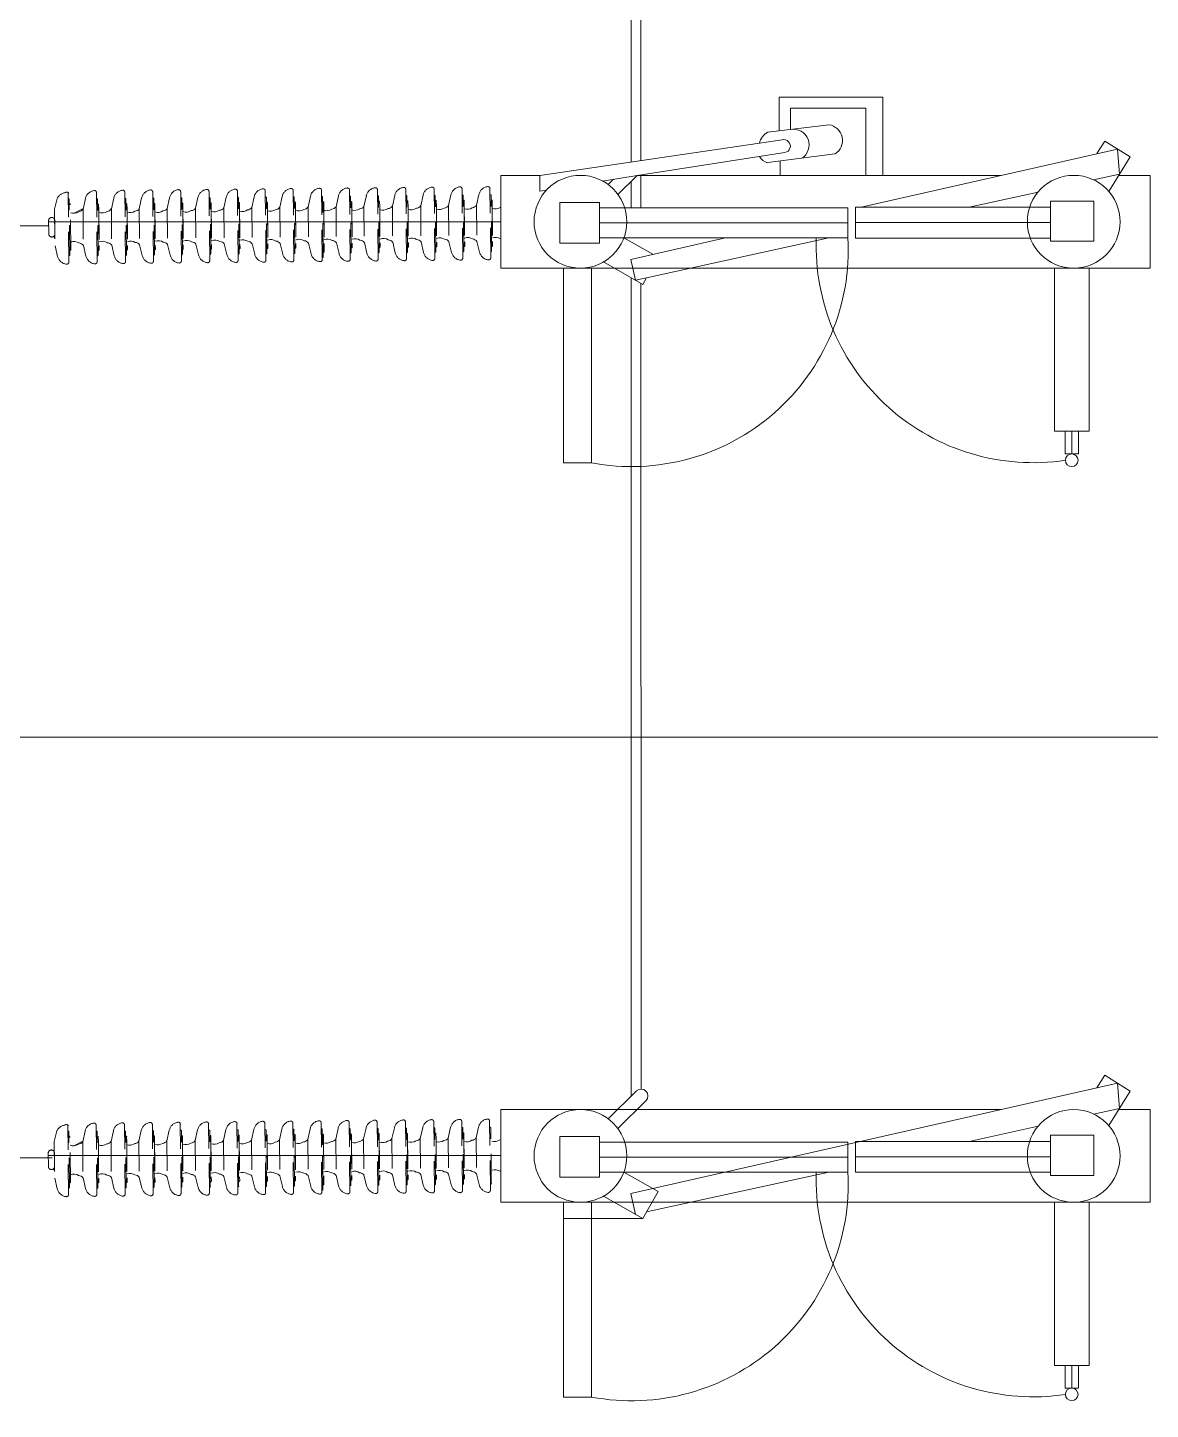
# Model space of a CAD drawing. Header units: inches. Extents: x 3989 to 4711, y 2881 to 3348.
# Drawn here: x 4517.46 to 4536.28, y 3026.79 to 3049.94 of the extents above; entities that cross this region are included whole.
import ezdxf

# ---------------------------------------------------------------- set-up
doc = ezdxf.new("R2010")
doc.units = ezdxf.units.IN
doc.header["$MEASUREMENT"] = 0
doc.linetypes.add('DASHED', pattern=[0.75, 0.5, -0.25])
doc.layers.add('COTAS', color=4, linetype='Continuous')
doc.layers.add('medidas', color=3, linetype='Continuous')

# ---------------------------------------------------------------- blocks, each defined once
blk = doc.blocks.new('*U13')
at = {"color": 0, "linetype": 'DASHED', "lineweight": 0}
for p, q in [((-191.637, -106.921), (-191.628, -105.984)), ((-191.621, -107.032), (-191.609, -105.872)), ((-191.619, -105.975), (-191.61, -105.975)), ((-191.423, -105.972), (-191.383, -106.152)), ((-191.169, -106.925), (-191.159, -105.988)), ((-191.153, -107.037), (-191.141, -105.877)), ((-191.151, -105.98), (-191.142, -105.98)), ((-190.955, -105.977), (-190.915, -106.157)), ((-190.701, -106.93), (-190.691, -105.993)), ((-190.684, -107.042), (-190.673, -105.882)), ((-190.682, -105.985), (-190.674, -105.985)), ((-190.487, -105.982), (-190.447, -106.162)), ((-190.225, -106.935), (-190.216, -105.998)), ((-190.209, -107.046), (-190.198, -105.887)), ((-190.207, -105.989), (-190.199, -105.989)), ((-190.012, -105.987), (-189.972, -106.166)), ((-189.75, -106.94), (-189.741, -106.003)), ((-189.734, -107.051), (-189.722, -105.891)), ((-189.732, -105.994), (-189.723, -105.994)), ((-189.537, -105.991), (-189.497, -106.171)), ((-189.282, -106.944), (-189.273, -106.007)), ((-189.266, -107.056), (-189.254, -105.896)), ((-189.264, -105.999), (-189.255, -105.999)), ((-189.068, -105.996), (-189.028, -106.176)), ((-188.814, -106.95), (-188.804, -106.013)), ((-188.798, -107.061), (-188.786, -105.901)), ((-188.798, -107.061), (-188.786, -105.901)), ((-188.796, -106.004), (-188.787, -106.004)), ((-188.6, -106.001), (-188.56, -106.181)), ((-188.339, -106.954), (-188.329, -106.017)), ((-188.339, -106.954), (-188.329, -106.017)), ((-188.322, -107.066), (-188.311, -105.906)), ((-188.322, -107.066), (-188.311, -105.906)), ((-188.32, -106.008), (-188.312, -106.009)), ((-188.125, -106.006), (-188.085, -106.185)), ((-187.87, -106.959), (-187.861, -106.022)), ((-187.854, -107.07), (-187.842, -105.91)), ((-187.852, -106.013), (-187.844, -106.013)), ((-187.657, -106.01), (-187.617, -106.19)), ((-187.402, -106.964), (-187.393, -106.027)), ((-187.386, -107.075), (-187.374, -105.916)), ((-187.384, -106.018), (-187.375, -106.018)), ((-187.188, -106.016), (-187.148, -106.195)), ((-186.927, -106.968), (-186.917, -106.031)), ((-186.911, -107.08), (-186.899, -105.92)), ((-186.909, -106.023), (-186.9, -106.023)), ((-186.713, -106.02), (-186.673, -106.2)), ((-186.452, -106.973), (-186.442, -106.036)), ((-186.436, -107.085), (-186.424, -105.925)), ((-186.434, -106.028), (-186.425, -106.028)), ((-186.238, -106.025), (-186.198, -106.205)), ((-185.984, -106.978), (-185.974, -106.041)), ((-185.967, -107.09), (-185.956, -105.93)), ((-185.965, -106.032), (-185.957, -106.032)), ((-185.77, -106.03), (-185.73, -106.209)), ((-185.515, -106.983), (-185.506, -106.046)), ((-185.499, -107.095), (-185.487, -105.935)), ((-185.497, -106.037), (-185.488, -106.038)), ((-185.302, -106.035), (-185.262, -106.214)), ((-185.04, -106.987), (-185.031, -106.05)), ((-185.024, -107.099), (-185.012, -105.939)), ((-185.022, -106.042), (-185.013, -106.042)), ((-184.827, -106.039), (-184.787, -106.219)), ((-184.565, -106.986), (-184.555, -106.049)), ((-184.549, -107.097), (-184.537, -105.937)), ((-184.549, -107.104), (-184.537, -105.944)), ((-184.547, -106.04), (-184.538, -106.04)), ((-184.351, -106.037), (-184.311, -106.217)), ((-191.647, -106.156), (-191.653, -106.761)), ((-191.637, -106.063), (-191.628, -106.063)), ((-191.383, -106.152), (-191.39, -106.757)), ((-191.178, -106.161), (-191.185, -106.766)), ((-191.169, -106.068), (-191.16, -106.068)), ((-190.915, -106.157), (-190.921, -106.762)), ((-190.71, -106.166), (-190.716, -106.771)), ((-190.701, -106.073), (-190.692, -106.073)), ((-190.447, -106.162), (-190.453, -106.767)), ((-190.235, -106.17), (-190.241, -106.775)), ((-190.225, -106.077), (-190.217, -106.077)), ((-189.972, -106.166), (-189.978, -106.771)), ((-189.76, -106.175), (-189.766, -106.78)), ((-189.75, -106.082), (-189.742, -106.082)), ((-189.497, -106.171), (-189.503, -106.776)), ((-189.292, -106.18), (-189.298, -106.785)), ((-189.282, -106.087), (-189.273, -106.087)), ((-189.028, -106.176), (-189.034, -106.781)), ((-188.823, -106.185), (-188.829, -106.79)), ((-188.815, -107.021), (-188.805, -106.084)), ((-188.814, -106.092), (-188.805, -106.092)), ((-188.56, -106.181), (-188.566, -106.786)), ((-188.348, -106.189), (-188.354, -106.795)), ((-188.339, -106.096), (-188.33, -106.097)), ((-188.085, -106.185), (-188.091, -106.791)), ((-187.88, -106.194), (-187.886, -106.799)), ((-187.87, -106.101), (-187.862, -106.101)), ((-187.617, -106.19), (-187.623, -106.795)), ((-187.412, -106.199), (-187.418, -106.804)), ((-187.402, -106.106), (-187.393, -106.106)), ((-187.148, -106.195), (-187.155, -106.8)), ((-186.937, -106.204), (-186.943, -106.809)), ((-186.927, -106.111), (-186.918, -106.111)), ((-186.673, -106.2), (-186.679, -106.805)), ((-186.461, -106.209), (-186.468, -106.814)), ((-186.452, -106.116), (-186.443, -106.116)), ((-186.198, -106.205), (-186.204, -106.81)), ((-185.993, -106.213), (-185.999, -106.818)), ((-185.984, -106.12), (-185.975, -106.12)), ((-185.73, -106.209), (-185.736, -106.814)), ((-185.525, -106.218), (-185.531, -106.824)), ((-185.515, -106.125), (-185.507, -106.126)), ((-185.262, -106.214), (-185.268, -106.82)), ((-185.05, -106.223), (-185.056, -106.828)), ((-185.04, -106.13), (-185.032, -106.13)), ((-184.787, -106.219), (-184.793, -106.824)), ((-184.581, -106.897), (-184.574, -106.137)), ((-184.565, -106.128), (-184.556, -106.128)), ((-184.311, -106.217), (-184.318, -106.829)), ((-191.651, -106.564), (-191.648, -106.34)), ((-191.182, -106.568), (-191.18, -106.345)), ((-190.714, -106.574), (-190.712, -106.35)), ((-190.239, -106.578), (-190.237, -106.354)), ((-189.764, -106.583), (-189.762, -106.359)), ((-189.296, -106.588), (-189.293, -106.364)), ((-188.827, -106.593), (-188.825, -106.369)), ((-188.352, -106.597), (-188.35, -106.374)), ((-187.884, -106.602), (-187.882, -106.378)), ((-187.416, -106.607), (-187.414, -106.383)), ((-186.941, -106.611), (-186.938, -106.388)), ((-186.466, -106.616), (-186.463, -106.393)), ((-185.997, -106.621), (-185.995, -106.397)), ((-185.529, -106.626), (-185.527, -106.403)), ((-185.054, -106.631), (-185.052, -106.407)), ((-184.579, -106.629), (-184.576, -106.405)), ((-184.315, -106.625), (-184.313, -106.401)), ((-184.212, -106.626), (-184.21, -106.402)), ((-191.645, -106.841), (-191.636, -106.841)), ((-191.629, -106.929), (-191.62, -106.929)), ((-191.433, -106.936), (-191.39, -106.757)), ((-191.177, -106.846), (-191.168, -106.846)), ((-191.16, -106.934), (-191.152, -106.934)), ((-190.965, -106.941), (-190.921, -106.762)), ((-190.708, -106.851), (-190.7, -106.851)), ((-190.692, -106.939), (-190.683, -106.939)), ((-190.497, -106.946), (-190.453, -106.767)), ((-190.233, -106.855), (-190.225, -106.855)), ((-190.217, -106.944), (-190.208, -106.944)), ((-190.022, -106.95), (-189.978, -106.771)), ((-189.758, -106.86), (-189.749, -106.86)), ((-189.742, -106.948), (-189.733, -106.949)), ((-189.546, -106.955), (-189.503, -106.776)), ((-189.29, -106.865), (-189.281, -106.865)), ((-189.273, -106.953), (-189.265, -106.953)), ((-189.078, -106.96), (-189.034, -106.781)), ((-188.61, -106.965), (-188.566, -106.786)), ((-188.33, -106.963), (-188.321, -106.963)), ((-188.135, -106.969), (-188.091, -106.791)), ((-187.878, -106.879), (-187.87, -106.879)), ((-187.862, -106.968), (-187.853, -106.968)), ((-187.666, -106.974), (-187.623, -106.795)), ((-187.41, -106.884), (-187.401, -106.884)), ((-187.394, -106.973), (-187.385, -106.973)), ((-187.198, -106.979), (-187.155, -106.8)), ((-186.935, -106.889), (-186.926, -106.889)), ((-186.918, -106.977), (-186.91, -106.977)), ((-186.723, -106.984), (-186.679, -106.805)), ((-186.46, -106.894), (-186.451, -106.894)), ((-186.248, -106.989), (-186.204, -106.81)), ((-185.991, -106.898), (-185.983, -106.898)), ((-185.78, -106.993), (-185.736, -106.814)), ((-185.523, -106.903), (-185.515, -106.903)), ((-185.311, -106.998), (-185.268, -106.82)), ((-185.048, -106.908), (-185.039, -106.908)), ((-184.836, -107.003), (-184.793, -106.824)), ((-184.361, -107.008), (-184.318, -106.829)), ((-188.806, -107.029), (-188.797, -107.03)), ((-186.443, -106.982), (-186.435, -106.982)), ((-185.975, -106.987), (-185.966, -106.987)), ((-185.507, -106.992), (-185.498, -106.992)), ((-185.032, -106.996), (-185.023, -106.996)), ((-191.615, -122.659), (-191.603, -121.5)), ((-191.147, -122.664), (-191.135, -121.504)), ((-190.679, -122.669), (-190.667, -121.509)), ((-190.203, -122.674), (-190.192, -121.514)), ((-189.728, -122.679), (-189.717, -121.519)), ((-189.26, -122.683), (-189.248, -121.523)), ((-188.792, -122.688), (-188.78, -121.529)), ((-188.792, -122.688), (-188.78, -121.529)), ((-188.317, -122.693), (-188.305, -121.533)), ((-188.317, -122.693), (-188.305, -121.533)), ((-187.848, -122.698), (-187.837, -121.538)), ((-187.38, -122.703), (-187.368, -121.543)), ((-186.905, -122.707), (-186.893, -121.547)), ((-186.43, -122.712), (-186.418, -121.552)), ((-185.962, -122.717), (-185.95, -121.557)), ((-185.493, -122.722), (-185.482, -121.562)), ((-185.018, -122.726), (-185.006, -121.566)), ((-184.543, -122.725), (-184.531, -121.565)), ((-191.631, -122.548), (-191.622, -121.611)), ((-191.631, -121.69), (-191.623, -121.69)), ((-191.613, -121.602), (-191.604, -121.602)), ((-191.418, -121.6), (-191.378, -121.779)), ((-191.378, -121.779), (-191.384, -122.384)), ((-191.173, -121.788), (-191.179, -122.393)), ((-191.163, -122.553), (-191.154, -121.616)), ((-191.163, -121.695), (-191.154, -121.695)), ((-191.145, -121.607), (-191.136, -121.607)), ((-190.949, -121.604), (-190.909, -121.784)), ((-190.909, -121.784), (-190.915, -122.389)), ((-190.704, -121.793), (-190.71, -122.398)), ((-190.695, -122.558), (-190.685, -121.621)), ((-190.695, -121.7), (-190.686, -121.7)), ((-190.677, -121.612), (-190.668, -121.612)), ((-190.481, -121.609), (-190.441, -121.789)), ((-190.441, -121.789), (-190.447, -122.394)), ((-190.229, -121.798), (-190.235, -122.403)), ((-190.22, -122.562), (-190.21, -121.625)), ((-190.22, -121.705), (-190.211, -121.705)), ((-190.201, -121.617), (-190.193, -121.617)), ((-190.006, -121.614), (-189.966, -121.794)), ((-189.966, -121.794), (-189.972, -122.399)), ((-189.744, -122.567), (-189.735, -121.63)), ((-189.744, -121.709), (-189.736, -121.709)), ((-189.726, -121.621), (-189.718, -121.621)), ((-189.531, -121.619), (-189.491, -121.798)), ((-189.276, -122.572), (-189.267, -121.635)), ((-189.276, -121.714), (-189.268, -121.714)), ((-189.258, -121.626), (-189.249, -121.626)), ((-189.063, -121.623), (-189.023, -121.803)), ((-188.809, -122.648), (-188.799, -121.711)), ((-188.808, -122.577), (-188.798, -121.64)), ((-188.808, -121.719), (-188.799, -121.719)), ((-188.79, -121.631), (-188.781, -121.631)), ((-188.594, -121.629), (-188.554, -121.808)), ((-188.333, -122.581), (-188.323, -121.644)), ((-188.333, -122.581), (-188.323, -121.644)), ((-188.333, -121.724), (-188.324, -121.724)), ((-188.315, -121.636), (-188.306, -121.636)), ((-188.119, -121.633), (-188.079, -121.813)), ((-187.865, -122.586), (-187.855, -121.649)), ((-187.865, -121.728), (-187.856, -121.729)), ((-187.846, -121.64), (-187.838, -121.641)), ((-187.651, -121.638), (-187.611, -121.817)), ((-187.396, -122.591), (-187.387, -121.654)), ((-187.396, -121.734), (-187.388, -121.734)), ((-187.378, -121.646), (-187.369, -121.646)), ((-187.183, -121.643), (-187.143, -121.823)), ((-186.921, -122.596), (-186.912, -121.659)), ((-186.921, -121.738), (-186.913, -121.738)), ((-186.903, -121.65), (-186.894, -121.65)), ((-186.708, -121.647), (-186.668, -121.827)), ((-186.446, -122.6), (-186.437, -121.663)), ((-186.446, -121.743), (-186.437, -121.743)), ((-186.428, -121.655), (-186.419, -121.655)), ((-186.232, -121.652), (-186.192, -121.832)), ((-185.978, -122.605), (-185.968, -121.668)), ((-185.978, -121.748), (-185.969, -121.748)), ((-185.96, -121.66), (-185.951, -121.66)), ((-185.764, -121.657), (-185.724, -121.837)), ((-185.51, -122.61), (-185.5, -121.673)), ((-185.51, -121.753), (-185.501, -121.753)), ((-185.491, -121.665), (-185.483, -121.665)), ((-185.296, -121.662), (-185.256, -121.842)), ((-185.034, -122.615), (-185.025, -121.678)), ((-185.034, -121.757), (-185.026, -121.757)), ((-185.016, -121.669), (-185.008, -121.669)), ((-184.821, -121.666), (-184.781, -121.846)), ((-184.576, -122.525), (-184.568, -121.764)), ((-184.559, -122.613), (-184.55, -121.676)), ((-184.559, -121.755), (-184.551, -121.755)), ((-184.543, -122.731), (-184.531, -121.571)), ((-184.541, -121.667), (-184.532, -121.667)), ((-184.346, -121.665), (-184.306, -121.844)), ((-191.177, -122.196), (-191.174, -121.972)), ((-190.708, -122.201), (-190.706, -121.977)), ((-190.233, -122.205), (-190.231, -121.982)), ((-189.754, -121.802), (-189.76, -122.407)), ((-189.758, -122.21), (-189.756, -121.986)), ((-189.491, -121.798), (-189.497, -122.403)), ((-189.286, -121.807), (-189.292, -122.412)), ((-189.29, -122.215), (-189.288, -121.991)), ((-189.023, -121.803), (-189.029, -122.408)), ((-188.818, -121.812), (-188.824, -122.417)), ((-188.822, -122.22), (-188.819, -121.996)), ((-188.554, -121.808), (-188.56, -122.413)), ((-188.342, -121.817), (-188.349, -122.422)), ((-188.347, -122.224), (-188.344, -122.001)), ((-188.079, -121.813), (-188.085, -122.418)), ((-187.874, -121.821), (-187.88, -122.427)), ((-187.878, -122.229), (-187.876, -122.006)), ((-187.611, -121.817), (-187.617, -122.423)), ((-187.406, -121.827), (-187.412, -122.432)), ((-187.41, -122.234), (-187.408, -122.011)), ((-187.143, -121.823), (-187.149, -122.428)), ((-186.931, -121.831), (-186.937, -122.436)), ((-186.935, -122.239), (-186.933, -122.015)), ((-186.668, -121.827), (-186.674, -122.432)), ((-186.456, -121.836), (-186.462, -122.441)), ((-186.46, -122.244), (-186.457, -122.02)), ((-186.192, -121.832), (-186.199, -122.437)), ((-185.987, -121.841), (-185.993, -122.446)), ((-185.991, -122.248), (-185.989, -122.025)), ((-185.724, -121.837), (-185.73, -122.442)), ((-185.519, -121.846), (-185.525, -122.451)), ((-185.256, -121.842), (-185.262, -122.447)), ((-185.044, -121.85), (-185.05, -122.455)), ((-184.781, -121.846), (-184.787, -122.451)), ((-184.306, -121.844), (-184.312, -122.456)), ((-184.31, -122.252), (-184.307, -122.029)), ((-184.206, -122.253), (-184.204, -122.03)), ((-185.523, -122.253), (-185.521, -122.03)), ((-185.048, -122.258), (-185.046, -122.034)), ((-184.573, -122.256), (-184.571, -122.032)), ((-191.427, -122.563), (-191.384, -122.384)), ((-191.171, -122.473), (-191.162, -122.473)), ((-190.959, -122.568), (-190.915, -122.389)), ((-190.703, -122.478), (-190.694, -122.478)), ((-190.491, -122.573), (-190.447, -122.394)), ((-190.227, -122.482), (-190.219, -122.483)), ((-190.016, -122.578), (-189.972, -122.399)), ((-189.752, -122.487), (-189.744, -122.487)), ((-189.541, -122.582), (-189.497, -122.403)), ((-189.284, -122.492), (-189.275, -122.492)), ((-189.072, -122.587), (-189.029, -122.408)), ((-188.604, -122.592), (-188.56, -122.413)), ((-188.129, -122.597), (-188.085, -122.418)), ((-187.661, -122.601), (-187.617, -122.423)), ((-187.192, -122.607), (-187.149, -122.428)), ((-186.717, -122.611), (-186.674, -122.432)), ((-186.242, -122.616), (-186.199, -122.437)), ((-185.774, -122.621), (-185.73, -122.442)), ((-185.306, -122.626), (-185.262, -122.447)), ((-184.83, -122.63), (-184.787, -122.451)), ((-184.355, -122.635), (-184.312, -122.456)), ((-191.623, -122.557), (-191.614, -122.557)), ((-191.154, -122.561), (-191.146, -122.561)), ((-190.686, -122.566), (-190.678, -122.566)), ((-190.211, -122.571), (-190.202, -122.571)), ((-189.736, -122.576), (-189.727, -122.576)), ((-189.268, -122.58), (-189.259, -122.581)), ((-188.8, -122.657), (-188.792, -122.657)), ((-188.324, -122.59), (-188.316, -122.59)), ((-187.872, -122.506), (-187.864, -122.506)), ((-187.856, -122.595), (-187.847, -122.595)), ((-187.404, -122.511), (-187.396, -122.512)), ((-187.388, -122.6), (-187.379, -122.6)), ((-186.929, -122.516), (-186.92, -122.516)), ((-186.913, -122.604), (-186.904, -122.604)), ((-186.454, -122.521), (-186.445, -122.521)), ((-186.438, -122.609), (-186.429, -122.609)), ((-185.986, -122.526), (-185.977, -122.526)), ((-185.969, -122.614), (-185.961, -122.614)), ((-185.517, -122.531), (-185.509, -122.531)), ((-185.501, -122.619), (-185.492, -122.619)), ((-185.042, -122.535), (-185.034, -122.535)), ((-185.026, -122.623), (-185.017, -122.624))]:
    blk.add_line(p, q, dxfattribs=at)
at = {"color": 0, "lineweight": 0}
for p, q in [((-191.647, -106.156), (-191.646, -106.072)), ((-191.178, -106.161), (-191.178, -106.076)), ((-190.71, -106.166), (-190.709, -106.081)), ((-190.235, -106.17), (-190.234, -106.086)), ((-189.76, -106.175), (-189.759, -106.091)), ((-189.292, -106.18), (-189.291, -106.095)), ((-188.823, -106.185), (-188.822, -106.101)), ((-188.348, -106.189), (-188.347, -106.105)), ((-187.88, -106.194), (-187.879, -106.11)), ((-187.412, -106.199), (-187.411, -106.115)), ((-186.937, -106.204), (-186.936, -106.119)), ((-186.461, -106.209), (-186.461, -106.124)), ((-185.993, -106.213), (-185.992, -106.129)), ((-185.525, -106.218), (-185.524, -106.134)), ((-185.05, -106.223), (-185.049, -106.138)), ((-184.64, -106.286), (-184.789, -106.206)), ((-191.653, -106.832), (-191.653, -106.761)), ((-191.185, -106.837), (-191.185, -106.766)), ((-190.717, -106.842), (-190.716, -106.771)), ((-190.242, -106.847), (-190.241, -106.775)), ((-189.767, -106.851), (-189.766, -106.78)), ((-189.298, -106.856), (-189.298, -106.785)), ((-188.831, -106.932), (-188.83, -106.861)), ((-188.83, -106.861), (-188.829, -106.79)), ((-188.355, -106.866), (-188.354, -106.795)), ((-187.887, -106.87), (-187.886, -106.799)), ((-187.419, -106.876), (-187.418, -106.804)), ((-186.943, -106.88), (-186.943, -106.809)), ((-186.468, -106.885), (-186.468, -106.814)), ((-186, -106.89), (-185.999, -106.818)), ((-185.532, -106.895), (-185.531, -106.824)), ((-185.057, -106.899), (-185.056, -106.828)), ((-191.173, -121.788), (-191.172, -121.704)), ((-190.704, -121.793), (-190.703, -121.709)), ((-190.229, -121.798), (-190.228, -121.713)), ((-189.754, -121.802), (-189.753, -121.718)), ((-189.286, -121.807), (-189.285, -121.723)), ((-188.818, -121.812), (-188.817, -121.728)), ((-188.342, -121.817), (-188.342, -121.732)), ((-187.874, -121.821), (-187.873, -121.737)), ((-187.406, -121.827), (-187.405, -121.742)), ((-186.931, -121.831), (-186.93, -121.747)), ((-186.456, -121.836), (-186.455, -121.751)), ((-185.987, -121.841), (-185.986, -121.756)), ((-185.519, -121.846), (-185.518, -121.761)), ((-185.044, -121.85), (-185.043, -121.766)), ((-184.635, -121.913), (-184.783, -121.834)), ((-191.179, -122.464), (-191.179, -122.393)), ((-190.711, -122.469), (-190.71, -122.398)), ((-190.236, -122.474), (-190.235, -122.403)), ((-189.761, -122.479), (-189.76, -122.407)), ((-189.293, -122.483), (-189.292, -122.412)), ((-188.825, -122.56), (-188.824, -122.488)), ((-188.824, -122.488), (-188.824, -122.417)), ((-188.349, -122.493), (-188.349, -122.422)), ((-187.881, -122.498), (-187.88, -122.427)), ((-187.413, -122.503), (-187.412, -122.432)), ((-186.938, -122.507), (-186.937, -122.436)), ((-186.462, -122.512), (-186.462, -122.441)), ((-185.994, -122.517), (-185.993, -122.446)), ((-185.526, -122.522), (-185.525, -122.451)), ((-185.051, -122.526), (-185.05, -122.455))]:
    blk.add_line(p, q, dxfattribs=at)
at = {"lineweight": 0}
for p, q in [((-176.622, -106.495), (-184.218, -106.495)), ((-176.73, -122.118), (-184.269, -122.118))]:
    blk.add_line(p, q, dxfattribs=at)
at = {"color": 0, "lineweight": 0}
for points in [[(-184.296, -106.673), (-184.316, -106.712)], [(-184.29, -122.301), (-184.311, -122.34)]]:
    blk.add_lwpolyline(points, dxfattribs=at)
at = {"color": 0, "linetype": 'DASHED', "lineweight": 0}
for centre, radius, start, end in [((-191.619, -105.984), 0.00864, 89.4188, 179.4188), ((-191.575, -105.873), 0.0346, 82.7008, 179.4188), ((-191.592, -106.01), 0.173, 12.5488, 82.7008), ((-191.151, -105.988), 0.00864, 89.4188, 179.4188), ((-191.106, -105.877), 0.0346, 82.7008, 179.4188), ((-191.124, -106.015), 0.173, 12.5488, 82.7008), ((-190.682, -105.993), 0.00864, 89.4188, 179.4188), ((-190.638, -105.882), 0.0346, 82.7008, 179.4188), ((-190.656, -106.02), 0.173, 12.5488, 82.7008), ((-190.207, -105.998), 0.00864, 89.4188, 179.4188), ((-190.163, -105.887), 0.0346, 82.7008, 179.4188), ((-190.181, -106.024), 0.173, 12.5488, 82.7008), ((-189.732, -106.003), 0.00864, 89.4188, 179.4188), ((-189.688, -105.892), 0.0346, 82.7008, 179.4188), ((-189.705, -106.029), 0.173, 12.5488, 82.7008), ((-189.264, -106.008), 0.00864, 89.4188, 179.4188), ((-189.22, -105.897), 0.0346, 82.7008, 179.4188), ((-189.237, -106.034), 0.173, 12.5488, 82.7008), ((-188.796, -106.013), 0.00864, 89.4188, 179.4188), ((-188.751, -105.902), 0.0346, 82.7008, 179.4188), ((-188.769, -106.039), 0.173, 12.5488, 82.7008), ((-188.32, -106.017), 0.00864, 89.4188, 179.4188), ((-188.276, -105.906), 0.0346, 82.7008, 179.4188), ((-188.294, -106.043), 0.173, 12.5488, 82.7008), ((-187.852, -106.022), 0.00864, 89.4188, 179.4188), ((-187.808, -105.911), 0.0346, 82.7008, 179.4188), ((-187.825, -106.048), 0.173, 12.5488, 82.7008), ((-187.384, -106.027), 0.00864, 89.4188, 179.4188), ((-187.34, -105.916), 0.0346, 82.7008, 179.4188), ((-187.357, -106.053), 0.173, 12.5488, 82.7008), ((-186.909, -106.031), 0.00864, 89.4188, 179.4188), ((-186.864, -105.92), 0.0346, 82.7008, 179.4188), ((-186.882, -106.058), 0.173, 12.5488, 82.7008), ((-186.434, -106.036), 0.00864, 89.4188, 179.4188), ((-186.389, -105.925), 0.0346, 82.7008, 179.4188), ((-186.407, -106.062), 0.173, 12.5488, 82.7008), ((-185.965, -106.041), 0.00864, 89.4188, 179.4188), ((-185.921, -105.93), 0.0346, 82.7008, 179.4188), ((-185.939, -106.067), 0.173, 12.5488, 82.7008), ((-185.497, -106.046), 0.00864, 89.4188, 179.4188), ((-185.453, -105.935), 0.0346, 82.7008, 179.4188), ((-185.47, -106.072), 0.173, 12.5488, 82.7008), ((-185.022, -106.051), 0.00864, 89.4188, 179.4188), ((-184.978, -105.94), 0.0346, 82.7008, 179.4188), ((-184.995, -106.077), 0.173, 12.5488, 82.7008), ((-184.547, -106.049), 0.00864, 89.4188, 179.4188), ((-184.516, -105.965), 0.0346, 57.726, 154.4439), ((-184.533, -106.143), 0.21, 30.153, 80.354), ((-191.637, -106.072), 0.00864, 89.4188, 179.4188), ((-191.169, -106.076), 0.00864, 89.4188, 179.4188), ((-190.701, -106.082), 0.00864, 89.4188, 179.4188), ((-190.225, -106.086), 0.00864, 89.4188, 179.4188), ((-189.75, -106.091), 0.00864, 89.4188, 179.4188), ((-189.282, -106.096), 0.00864, 89.4188, 179.4188), ((-188.814, -106.101), 0.00864, 89.4188, 179.4188), ((-188.339, -106.105), 0.00864, 89.4188, 179.4188), ((-187.87, -106.11), 0.00864, 89.4188, 179.4188), ((-187.402, -106.115), 0.00864, 89.4188, 179.4188), ((-186.927, -106.119), 0.00864, 89.4188, 179.4188), ((-186.452, -106.124), 0.00864, 89.4188, 179.4188), ((-185.984, -106.129), 0.00864, 89.4188, 179.4188), ((-185.515, -106.134), 0.00864, 89.4188, 179.4188), ((-185.04, -106.139), 0.00864, 89.4188, 179.4188), ((-184.565, -106.137), 0.00864, 89.4188, 179.4188), ((-184.262, -106.408), 0.0522, 352.1235, 186.7141), ((-184.264, -106.632), 0.0522, 172.1235, 6.7141), ((-191.645, -106.832), 0.00864, 179.4188, 269.4188), ((-191.628, -106.921), 0.00864, 179.4188, 269.4188), ((-191.601, -106.895), 0.173, 276.1367, 346.2887), ((-191.177, -106.837), 0.00864, 179.4188, 269.4188), ((-191.16, -106.925), 0.00864, 179.4188, 269.4188), ((-191.133, -106.9), 0.173, 276.1367, 346.2887), ((-190.708, -106.842), 0.00864, 179.4188, 269.4188), ((-190.692, -106.931), 0.00864, 179.4188, 269.4188), ((-190.665, -106.905), 0.173, 276.1367, 346.2887), ((-190.233, -106.847), 0.00864, 179.4188, 269.4188), ((-190.217, -106.935), 0.00864, 179.4188, 269.4188), ((-190.189, -106.909), 0.173, 276.1367, 346.2887), ((-189.758, -106.851), 0.00864, 179.4188, 269.4188), ((-189.742, -106.94), 0.00864, 179.4188, 269.4188), ((-189.714, -106.914), 0.173, 276.1367, 346.2887), ((-189.29, -106.856), 0.00864, 179.4188, 269.4188), ((-189.273, -106.945), 0.00864, 179.4188, 269.4188), ((-189.246, -106.919), 0.173, 276.1367, 346.2887), ((-188.822, -106.932), 0.00864, 179.4188, 269.4188), ((-188.778, -106.924), 0.173, 276.1367, 346.2887), ((-188.346, -106.866), 0.00864, 179.4188, 269.4188), ((-188.33, -106.954), 0.00864, 179.4188, 269.4188), ((-188.303, -106.928), 0.173, 276.1367, 346.2887), ((-187.878, -106.87), 0.00864, 179.4188, 269.4188), ((-187.862, -106.959), 0.00864, 179.4188, 269.4188), ((-187.834, -106.933), 0.173, 276.1367, 346.2887), ((-187.41, -106.876), 0.00864, 179.4188, 269.4188), ((-187.393, -106.964), 0.00864, 179.4188, 269.4188), ((-186.935, -106.88), 0.00864, 179.4188, 269.4188), ((-186.918, -106.968), 0.00864, 179.4188, 269.4188), ((-186.46, -106.885), 0.00864, 179.4188, 269.4188), ((-186.443, -106.973), 0.00864, 179.4188, 269.4188), ((-185.991, -106.89), 0.00864, 179.4188, 269.4188), ((-185.975, -106.978), 0.00864, 179.4188, 269.4188), ((-185.523, -106.895), 0.00864, 179.4188, 269.4188), ((-185.048, -106.899), 0.00864, 179.4188, 269.4188), ((-184.573, -106.897), 0.00864, 179.4188, 269.4188), ((-191.586, -107.033), 0.0346, 179.4188, 276.1367), ((-191.118, -107.037), 0.0346, 179.4188, 276.1367), ((-190.65, -107.042), 0.0346, 179.4188, 276.1367), ((-190.175, -107.047), 0.0346, 179.4188, 276.1367), ((-189.7, -107.052), 0.0346, 179.4188, 276.1367), ((-189.231, -107.056), 0.0346, 179.4188, 276.1367), ((-188.806, -107.021), 0.00864, 179.4188, 269.4188), ((-188.763, -107.062), 0.0346, 179.4188, 276.1367), ((-188.288, -107.066), 0.0346, 179.4188, 276.1367), ((-187.82, -107.071), 0.0346, 179.4188, 276.1367), ((-187.351, -107.076), 0.0346, 179.4188, 276.1367), ((-187.366, -106.938), 0.173, 276.1367, 346.2887), ((-186.876, -107.08), 0.0346, 179.4188, 276.1367), ((-186.891, -106.943), 0.173, 276.1367, 346.2887), ((-186.401, -107.085), 0.0346, 179.4188, 276.1367), ((-186.416, -106.948), 0.173, 276.1367, 346.2887), ((-185.933, -107.09), 0.0346, 179.4188, 276.1367), ((-185.948, -106.952), 0.173, 276.1367, 346.2887), ((-185.507, -106.983), 0.00864, 179.4188, 269.4188), ((-185.465, -107.095), 0.0346, 179.4188, 276.1367), ((-185.479, -106.957), 0.173, 276.1367, 346.2887), ((-185.032, -106.988), 0.00864, 179.4188, 269.4188), ((-184.989, -107.099), 0.0346, 179.4188, 276.1367), ((-185.004, -106.962), 0.173, 276.1367, 346.2887), ((-184.556, -106.987), 0.00864, 179.4188, 269.4188), ((-184.514, -107.104), 0.0346, 179.4188, 276.1367), ((-184.529, -106.967), 0.173, 276.1367, 346.2887), ((-191.569, -121.5), 0.0346, 82.7008, 179.4188), ((-191.586, -121.637), 0.173, 12.5488, 82.7008), ((-191.101, -121.505), 0.0346, 82.7008, 179.4188), ((-191.118, -121.642), 0.173, 12.5488, 82.7008), ((-190.632, -121.51), 0.0346, 82.7008, 179.4188), ((-190.65, -121.647), 0.173, 12.5488, 82.7008), ((-190.157, -121.514), 0.0346, 82.7008, 179.4188), ((-190.175, -121.651), 0.173, 12.5488, 82.7008), ((-189.682, -121.519), 0.0346, 82.7008, 179.4188), ((-189.7, -121.656), 0.173, 12.5488, 82.7008), ((-189.214, -121.524), 0.0346, 82.7008, 179.4188), ((-189.231, -121.661), 0.173, 12.5488, 82.7008), ((-188.745, -121.529), 0.0346, 82.7008, 179.4188), ((-188.763, -121.666), 0.173, 12.5488, 82.7008), ((-188.27, -121.533), 0.0346, 82.7008, 179.4188), ((-188.288, -121.671), 0.173, 12.5488, 82.7008), ((-187.802, -121.538), 0.0346, 82.7008, 179.4188), ((-187.82, -121.675), 0.173, 12.5488, 82.7008), ((-187.334, -121.543), 0.0346, 82.7008, 179.4188), ((-187.351, -121.68), 0.173, 12.5488, 82.7008), ((-186.859, -121.548), 0.0346, 82.7008, 179.4188), ((-186.876, -121.685), 0.173, 12.5488, 82.7008), ((-186.384, -121.552), 0.0346, 82.7008, 179.4188), ((-186.401, -121.69), 0.173, 12.5488, 82.7008), ((-185.915, -121.557), 0.0346, 82.7008, 179.4188), ((-185.933, -121.694), 0.173, 12.5488, 82.7008), ((-185.447, -121.562), 0.0346, 82.7008, 179.4188), ((-185.465, -121.7), 0.173, 12.5488, 82.7008), ((-184.972, -121.567), 0.0346, 82.7008, 179.4188), ((-184.989, -121.704), 0.173, 12.5488, 82.7008), ((-184.51, -121.592), 0.0346, 57.726, 154.4439), ((-184.527, -121.77), 0.21, 30.153, 80.354), ((-191.613, -121.611), 0.00864, 89.4188, 179.4188), ((-191.163, -121.704), 0.00864, 89.4188, 179.4188), ((-191.145, -121.616), 0.00864, 89.4188, 179.4188), ((-190.695, -121.709), 0.00864, 89.4188, 179.4188), ((-190.677, -121.621), 0.00864, 89.4188, 179.4188), ((-190.22, -121.713), 0.00864, 89.4188, 179.4188), ((-190.201, -121.625), 0.00864, 89.4188, 179.4188), ((-189.745, -121.718), 0.00864, 89.4188, 179.4188), ((-189.726, -121.63), 0.00864, 89.4188, 179.4188), ((-189.276, -121.723), 0.00864, 89.4188, 179.4188), ((-189.258, -121.635), 0.00864, 89.4188, 179.4188), ((-188.808, -121.728), 0.00864, 89.4188, 179.4188), ((-188.79, -121.64), 0.00864, 89.4188, 179.4188), ((-188.333, -121.732), 0.00864, 89.4188, 179.4188), ((-188.315, -121.644), 0.00864, 89.4188, 179.4188), ((-187.865, -121.737), 0.00864, 89.4188, 179.4188), ((-187.846, -121.649), 0.00864, 89.4188, 179.4188), ((-187.396, -121.742), 0.00864, 89.4188, 179.4188), ((-187.378, -121.654), 0.00864, 89.4188, 179.4188), ((-186.921, -121.747), 0.00864, 89.4188, 179.4188), ((-186.903, -121.659), 0.00864, 89.4188, 179.4188), ((-186.446, -121.751), 0.00864, 89.4188, 179.4188), ((-186.428, -121.663), 0.00864, 89.4188, 179.4188), ((-185.978, -121.756), 0.00864, 89.4188, 179.4188), ((-185.96, -121.668), 0.00864, 89.4188, 179.4188), ((-185.51, -121.761), 0.00864, 89.4188, 179.4188), ((-185.491, -121.673), 0.00864, 89.4188, 179.4188), ((-185.034, -121.766), 0.00864, 89.4188, 179.4188), ((-185.016, -121.678), 0.00864, 89.4188, 179.4188), ((-184.559, -121.764), 0.00864, 89.4188, 179.4188), ((-184.541, -121.676), 0.00864, 89.4188, 179.4188), ((-184.256, -122.036), 0.0522, 352.1235, 186.7141), ((-184.258, -122.259), 0.0522, 172.1235, 6.7141), ((-191.171, -122.464), 0.00864, 179.4188, 269.4188), ((-190.703, -122.469), 0.00864, 179.4188, 269.4188), ((-190.227, -122.474), 0.00864, 179.4188, 269.4188), ((-189.752, -122.479), 0.00864, 179.4188, 269.4188), ((-189.284, -122.483), 0.00864, 179.4188, 269.4188), ((-191.623, -122.548), 0.00864, 179.4188, 269.4188), ((-191.581, -122.66), 0.0346, 179.4188, 276.1367), ((-191.595, -122.522), 0.173, 276.1367, 346.2887), ((-191.154, -122.553), 0.00864, 179.4188, 269.4188), ((-191.112, -122.665), 0.0346, 179.4188, 276.1367), ((-191.127, -122.527), 0.173, 276.1367, 346.2887), ((-190.686, -122.558), 0.00864, 179.4188, 269.4188), ((-190.644, -122.67), 0.0346, 179.4188, 276.1367), ((-190.659, -122.532), 0.173, 276.1367, 346.2887), ((-190.211, -122.562), 0.00864, 179.4188, 269.4188), ((-190.169, -122.674), 0.0346, 179.4188, 276.1367), ((-190.184, -122.537), 0.173, 276.1367, 346.2887), ((-189.736, -122.567), 0.00864, 179.4188, 269.4188), ((-189.694, -122.679), 0.0346, 179.4188, 276.1367), ((-189.709, -122.541), 0.173, 276.1367, 346.2887), ((-189.268, -122.572), 0.00864, 179.4188, 269.4188), ((-189.226, -122.684), 0.0346, 179.4188, 276.1367), ((-189.24, -122.546), 0.173, 276.1367, 346.2887), ((-188.816, -122.56), 0.00864, 179.4188, 269.4188), ((-188.8, -122.648), 0.00864, 179.4188, 269.4188), ((-188.757, -122.689), 0.0346, 179.4188, 276.1367), ((-188.772, -122.551), 0.173, 276.1367, 346.2887), ((-188.341, -122.493), 0.00864, 179.4188, 269.4188), ((-188.324, -122.581), 0.00864, 179.4188, 269.4188), ((-188.282, -122.693), 0.0346, 179.4188, 276.1367), ((-188.297, -122.556), 0.173, 276.1367, 346.2887), ((-187.872, -122.498), 0.00864, 179.4188, 269.4188), ((-187.856, -122.586), 0.00864, 179.4188, 269.4188), ((-187.814, -122.698), 0.0346, 179.4188, 276.1367), ((-187.829, -122.56), 0.173, 276.1367, 346.2887), ((-187.404, -122.503), 0.00864, 179.4188, 269.4188), ((-187.388, -122.591), 0.00864, 179.4188, 269.4188), ((-187.346, -122.703), 0.0346, 179.4188, 276.1367), ((-187.36, -122.566), 0.173, 276.1367, 346.2887), ((-186.929, -122.507), 0.00864, 179.4188, 269.4188), ((-186.913, -122.596), 0.00864, 179.4188, 269.4188), ((-186.87, -122.708), 0.0346, 179.4188, 276.1367), ((-186.885, -122.57), 0.173, 276.1367, 346.2887), ((-186.454, -122.512), 0.00864, 179.4188, 269.4188), ((-186.437, -122.601), 0.00864, 179.4188, 269.4188), ((-186.395, -122.712), 0.0346, 179.4188, 276.1367), ((-186.41, -122.575), 0.173, 276.1367, 346.2887), ((-185.986, -122.517), 0.00864, 179.4188, 269.4188), ((-185.969, -122.605), 0.00864, 179.4188, 269.4188), ((-185.927, -122.717), 0.0346, 179.4188, 276.1367), ((-185.942, -122.58), 0.173, 276.1367, 346.2887), ((-185.517, -122.522), 0.00864, 179.4188, 269.4188), ((-185.501, -122.61), 0.00864, 179.4188, 269.4188), ((-185.459, -122.722), 0.0346, 179.4188, 276.1367), ((-185.474, -122.585), 0.173, 276.1367, 346.2887), ((-185.042, -122.526), 0.00864, 179.4188, 269.4188), ((-185.026, -122.615), 0.00864, 179.4188, 269.4188), ((-184.998, -122.589), 0.173, 276.1367, 346.2887), ((-184.567, -122.525), 0.00864, 179.4188, 269.4188), ((-184.551, -122.614), 0.00864, 179.4188, 269.4188), ((-184.523, -122.594), 0.173, 276.1367, 346.2887), ((-184.984, -122.727), 0.0346, 179.4188, 276.1367), ((-184.509, -122.732), 0.0346, 179.4188, 276.1367)]:
    blk.add_arc(centre, radius, start, end, dxfattribs=at)
at = {"color": 0, "lineweight": 0}
for centre, radius, start, end in [((-191.694, -106.06), 0.154, 236.2975, 287.6703), ((-191.305, -106.098), 0.0951, 214.3765, 266.1931), ((-191.226, -106.065), 0.154, 236.2975, 287.6703), ((-190.837, -106.103), 0.0951, 214.3765, 266.1931), ((-190.757, -106.07), 0.154, 236.2975, 287.6703), ((-190.368, -106.108), 0.0951, 214.3765, 266.1931), ((-190.289, -106.074), 0.154, 236.2975, 290.3874), ((-189.893, -106.113), 0.0951, 214.3765, 266.1931), ((-189.814, -106.079), 0.154, 236.2975, 290.3874), ((-189.418, -106.117), 0.0951, 214.3765, 266.1931), ((-189.339, -106.084), 0.154, 236.2975, 287.6703), ((-188.95, -106.122), 0.0951, 214.3765, 266.1931), ((-188.871, -106.089), 0.154, 236.2975, 287.6703), ((-188.482, -106.127), 0.0951, 214.3765, 266.1931), ((-188.402, -106.094), 0.154, 236.2975, 290.3874), ((-188.006, -106.132), 0.0951, 214.3765, 266.1931), ((-187.927, -106.098), 0.154, 236.2975, 287.6703), ((-187.538, -106.136), 0.0951, 214.3765, 266.1931), ((-187.459, -106.103), 0.154, 236.2975, 287.6703), ((-187.07, -106.141), 0.0951, 214.3765, 266.1931), ((-186.991, -106.108), 0.154, 236.2975, 290.3874), ((-186.595, -106.146), 0.0951, 214.3765, 266.1931), ((-186.516, -106.113), 0.154, 236.2975, 290.3874), ((-186.12, -106.151), 0.0951, 214.3765, 266.1931), ((-186.04, -106.118), 0.154, 236.2975, 287.6703), ((-185.651, -106.156), 0.0951, 214.3765, 266.1931), ((-185.572, -106.122), 0.154, 236.2975, 287.6703), ((-185.183, -106.16), 0.0951, 214.3765, 266.1931), ((-185.104, -106.127), 0.154, 236.2975, 290.3874), ((-184.708, -106.165), 0.0951, 214.3765, 266.1931), ((-184.629, -106.132), 0.154, 236.2975, 290.3874), ((-191.702, -106.843), 0.154, 71.1672, 122.5401), ((-191.312, -106.812), 0.0951, 92.6444, 144.4611), ((-191.234, -106.847), 0.154, 71.1672, 122.5401), ((-190.844, -106.817), 0.0951, 92.6444, 144.4611), ((-190.765, -106.852), 0.154, 71.1672, 122.5401), ((-190.376, -106.822), 0.0951, 92.6444, 144.4611), ((-190.297, -106.857), 0.154, 68.4501, 122.5401), ((-189.9, -106.827), 0.0951, 92.6444, 144.4611), ((-189.822, -106.862), 0.154, 68.4501, 122.5401), ((-189.425, -106.832), 0.0951, 92.6444, 144.4611), ((-189.347, -106.866), 0.154, 71.1672, 122.5401), ((-188.957, -106.836), 0.0951, 92.6444, 144.4611), ((-188.879, -106.871), 0.154, 71.1672, 122.5401), ((-188.489, -106.841), 0.0951, 92.6444, 144.4611), ((-188.41, -106.876), 0.154, 71.1672, 122.5401), ((-187.935, -106.881), 0.154, 71.1672, 122.5401), ((-187.467, -106.885), 0.154, 71.1672, 122.5401), ((-186.999, -106.89), 0.154, 68.4501, 122.5401), ((-186.524, -106.895), 0.154, 68.4501, 122.5401), ((-186.048, -106.9), 0.154, 71.1672, 122.5401), ((-188.014, -106.846), 0.0951, 92.6444, 144.4611), ((-187.545, -106.851), 0.0951, 92.6444, 144.4611), ((-187.077, -106.855), 0.0951, 92.6444, 144.4611), ((-186.602, -106.86), 0.0951, 92.6444, 144.4611), ((-186.127, -106.865), 0.0951, 92.6444, 144.4611), ((-185.659, -106.87), 0.0951, 92.6444, 144.4611), ((-185.58, -106.905), 0.154, 71.1672, 122.5401), ((-185.19, -106.874), 0.0951, 92.6444, 144.4611), ((-185.112, -106.909), 0.154, 68.4501, 122.5401), ((-184.715, -106.879), 0.0951, 92.6444, 144.4611), ((-184.637, -106.914), 0.154, 68.4501, 122.5401), ((-191.299, -121.726), 0.0951, 214.3765, 266.1931), ((-190.831, -121.73), 0.0951, 214.3765, 266.1931), ((-190.363, -121.735), 0.0951, 214.3765, 266.1931), ((-189.887, -121.74), 0.0951, 214.3765, 266.1931), ((-191.688, -121.687), 0.154, 236.2975, 287.6703), ((-191.22, -121.692), 0.154, 236.2975, 287.6703), ((-190.752, -121.697), 0.154, 236.2975, 287.6703), ((-190.283, -121.702), 0.154, 236.2975, 290.3874), ((-189.808, -121.707), 0.154, 236.2975, 290.3874), ((-189.412, -121.745), 0.0951, 214.3765, 266.1931), ((-189.333, -121.711), 0.154, 236.2975, 287.6703), ((-188.944, -121.749), 0.0951, 214.3765, 266.1931), ((-188.865, -121.716), 0.154, 236.2975, 287.6703), ((-188.476, -121.754), 0.0951, 214.3765, 266.1931), ((-188.397, -121.721), 0.154, 236.2975, 290.3874), ((-188.001, -121.759), 0.0951, 214.3765, 266.1931), ((-187.921, -121.726), 0.154, 236.2975, 287.6703), ((-187.532, -121.764), 0.0951, 214.3765, 266.1931), ((-187.453, -121.73), 0.154, 236.2975, 287.6703), ((-187.064, -121.768), 0.0951, 214.3765, 266.1931), ((-186.985, -121.735), 0.154, 236.2975, 290.3874), ((-186.589, -121.773), 0.0951, 214.3765, 266.1931), ((-186.51, -121.74), 0.154, 236.2975, 290.3874), ((-186.114, -121.778), 0.0951, 214.3765, 266.1931), ((-186.035, -121.745), 0.154, 236.2975, 287.6703), ((-185.646, -121.783), 0.0951, 214.3765, 266.1931), ((-185.566, -121.75), 0.154, 236.2975, 287.6703), ((-185.177, -121.788), 0.0951, 214.3765, 266.1931), ((-185.098, -121.754), 0.154, 236.2975, 290.3874), ((-184.702, -121.792), 0.0951, 214.3765, 266.1931), ((-184.623, -121.759), 0.154, 236.2975, 290.3874), ((-191.696, -122.47), 0.154, 71.1672, 122.5401), ((-191.306, -122.44), 0.0951, 92.6444, 144.4611), ((-191.228, -122.475), 0.154, 71.1672, 122.5401), ((-190.838, -122.444), 0.0951, 92.6444, 144.4611), ((-190.76, -122.479), 0.154, 71.1672, 122.5401), ((-190.37, -122.449), 0.0951, 92.6444, 144.4611), ((-190.291, -122.484), 0.154, 68.4501, 122.5401), ((-189.895, -122.454), 0.0951, 92.6444, 144.4611), ((-189.816, -122.489), 0.154, 68.4501, 122.5401), ((-189.42, -122.459), 0.0951, 92.6444, 144.4611), ((-189.341, -122.494), 0.154, 71.1672, 122.5401), ((-188.951, -122.464), 0.0951, 92.6444, 144.4611), ((-188.873, -122.498), 0.154, 71.1672, 122.5401), ((-188.483, -122.469), 0.0951, 92.6444, 144.4611), ((-188.405, -122.504), 0.154, 71.1672, 122.5401), ((-188.008, -122.473), 0.0951, 92.6444, 144.4611), ((-187.929, -122.508), 0.154, 71.1672, 122.5401), ((-187.54, -122.478), 0.0951, 92.6444, 144.4611), ((-187.461, -122.513), 0.154, 71.1672, 122.5401), ((-187.071, -122.483), 0.0951, 92.6444, 144.4611), ((-186.993, -122.517), 0.154, 68.4501, 122.5401), ((-186.596, -122.487), 0.0951, 92.6444, 144.4611), ((-186.518, -122.522), 0.154, 68.4501, 122.5401), ((-186.121, -122.492), 0.0951, 92.6444, 144.4611), ((-186.043, -122.527), 0.154, 71.1672, 122.5401), ((-185.653, -122.497), 0.0951, 92.6444, 144.4611), ((-185.574, -122.532), 0.154, 71.1672, 122.5401), ((-185.185, -122.502), 0.0951, 92.6444, 144.4611), ((-185.106, -122.537), 0.154, 68.4501, 122.5401), ((-184.709, -122.507), 0.0951, 92.6444, 144.4611), ((-184.631, -122.541), 0.154, 68.4501, 122.5401)]:
    blk.add_arc(centre, radius, start, end, dxfattribs=at)
at = {"layer": 'COTAS', "color": 0, "lineweight": 0}
for p, q in [((-194.138, -91.875), (-194.139, -105.4)), ((-193.975, -91.783), (-193.975, -105.422)), ((-198.192, -105.651), (-198.192, -104.343)), ((-198.192, -104.343), (-196.454, -104.343)), ((-196.454, -104.343), (-196.456, -104.906)), ((-197.909, -105.651), (-197.909, -104.525)), ((-197.909, -104.525), (-196.645, -104.525)), ((-196.645, -104.525), (-196.645, -104.883)), ((-197.291, -104.804), (-196.265, -104.929)), ((-202.343, -105.342), (-201.917, -105.076)), ((-201.917, -105.076), (-201.784, -105.287)), ((-196.507, -105.055), (-192.443, -105.651)), ((-201.982, -105.92), (-202.343, -105.342)), ((-202.163, -105.631), (-202.13, -105.209)), ((-202.13, -105.209), (-197.829, -106.184)), ((-197.392, -105.291), (-196.268, -105.438)), ((-196.552, -105.266), (-194.075, -105.651)), ((-196.475, -105.411), (-196.475, -105.651)), ((-202.677, -105.651), (-202.677, -107.204)), ((-202.677, -105.651), (-202.15, -105.651)), ((-202.163, -105.631), (-201.727, -105.726)), ((-200.179, -105.651), (-194.075, -105.651)), ((-194.139, -105.651), (-194.139, -106.196)), ((-193.752, -105.97), (-194.075, -105.651)), ((-194.075, -105.651), (-193.496, -105.746)), ((-193.975, -105.749), (-193.975, -106.196)), ((-193.682, -105.715), (-193.59, -105.806)), ((-192.443, -105.651), (-192.443, -105.917)), ((-192.443, -105.651), (-191.789, -105.651)), ((-191.789, -107.204), (-191.789, -105.651)), ((-200.797, -105.93), (-199.64, -106.184)), ((-192.443, -105.917), (-192.556, -105.899)), ((-201.007, -106.082), (-201.731, -106.082)), ((-201.731, -106.082), (-201.731, -106.428)), ((-201.007, -106.756), (-201.007, -106.082)), ((-197.736, -106.184), (-201.007, -106.184)), ((-201.007, -106.184), (-201.007, -106.701)), ((-197.736, -106.701), (-197.736, -106.184)), ((-193.443, -106.196), (-197.61, -106.196)), ((-197.61, -106.196), (-197.54, -106.196)), ((-197.54, -106.196), (-197.61, -106.196)), ((-197.61, -106.196), (-197.61, -106.698)), ((-192.779, -106.103), (-193.443, -106.103)), ((-193.443, -106.103), (-193.443, -106.785)), ((-192.779, -106.428), (-192.779, -106.103)), ((-201.731, -106.428), (-201.731, -106.756)), ((-201.007, -106.701), (-201.007, -106.442)), ((-201.007, -106.442), (-197.736, -106.442)), ((-197.61, -106.447), (-193.443, -106.447)), ((-192.779, -106.785), (-192.779, -106.428)), ((-184.211, -106.431), (-191.785, -106.431)), ((-201.007, -106.701), (-197.736, -106.701)), ((-197.61, -106.698), (-193.853, -106.698)), ((-197.291, -106.698), (-194.232, -107.368)), ((-195.558, -106.698), (-193.97, -107.058)), ((-193.853, -106.698), (-194.339, -106.974)), ((-193.853, -106.698), (-193.443, -106.698)), ((-201.731, -106.756), (-201.007, -106.756)), ((-193.443, -106.785), (-192.779, -106.785)), ((-202.677, -107.204), (-191.789, -107.204)), ((-201.654, -109.94), (-201.654, -107.204)), ((-201.07, -109.94), (-201.07, -107.204)), ((-194.171, -107.477), (-193.51, -107.102)), ((-193.97, -107.058), (-194.05, -107.408)), ((-193.309, -110.469), (-193.309, -107.204)), ((-192.842, -110.469), (-192.842, -107.204)), ((-194.232, -107.368), (-194.171, -107.477)), ((-194.232, -107.368), (-194.05, -107.408)), ((-193.975, -107.366), (-193.975, -121.08)), ((-194.14, -107.459), (-194.141, -120.969)), ((-201.654, -109.94), (-201.07, -109.94)), ((-201.475, -110.32), (-201.475, -109.94)), ((-201.362, -109.94), (-201.362, -110.32)), ((-201.249, -110.32), (-201.249, -109.94)), ((-201.362, -110.32), (-201.475, -110.32)), ((-201.362, -110.32), (-201.249, -110.32)), ((-193.309, -110.469), (-192.842, -110.469)), ((-202.343, -120.998), (-201.917, -120.731)), ((-202.163, -121.286), (-202.13, -120.864)), ((-202.13, -120.864), (-193.97, -122.713)), ((-201.917, -120.731), (-201.784, -120.943)), ((-201.982, -121.575), (-202.343, -120.998)), ((-194.065, -120.992), (-193.59, -121.461)), ((-202.677, -121.306), (-202.677, -122.86)), ((-202.677, -121.306), (-202.15, -121.306)), ((-202.163, -121.286), (-201.727, -121.382)), ((-200.179, -121.306), (-191.789, -121.306)), ((-193.752, -121.625), (-194.227, -121.156)), ((-191.789, -122.86), (-191.789, -121.306)), ((-201.007, -121.737), (-201.731, -121.737)), ((-201.731, -121.737), (-201.731, -122.083)), ((-201.007, -122.411), (-201.007, -121.737)), ((-200.797, -121.585), (-199.64, -121.839)), ((-192.779, -121.759), (-193.443, -121.759)), ((-193.443, -121.759), (-193.443, -122.44)), ((-192.779, -122.083), (-192.779, -121.759)), ((-197.736, -121.839), (-201.007, -121.839)), ((-201.007, -121.839), (-201.007, -122.356)), ((-197.736, -122.356), (-197.736, -121.839)), ((-193.443, -121.851), (-197.61, -121.851)), ((-197.61, -121.851), (-197.54, -121.851)), ((-197.54, -121.851), (-197.61, -121.851)), ((-197.61, -121.851), (-197.61, -122.354)), ((-201.731, -122.083), (-201.731, -122.411)), ((-201.007, -122.356), (-201.007, -122.098)), ((-201.007, -122.098), (-197.736, -122.098)), ((-197.61, -122.102), (-193.443, -122.102)), ((-192.779, -122.44), (-192.779, -122.083)), ((-184.205, -122.077), (-191.779, -122.077)), ((-201.731, -122.411), (-201.007, -122.411)), ((-201.007, -122.356), (-197.736, -122.356)), ((-197.61, -122.354), (-193.853, -122.354)), ((-197.291, -122.354), (-194.232, -123.023)), ((-193.853, -122.354), (-194.427, -122.68)), ((-193.853, -122.354), (-193.443, -122.354)), ((-193.443, -122.44), (-192.779, -122.44)), ((-194.427, -122.68), (-194.171, -123.132)), ((-193.97, -122.713), (-194.05, -123.063)), ((-202.677, -122.86), (-191.789, -122.86)), ((-201.654, -125.596), (-201.654, -122.86)), ((-201.07, -125.596), (-201.07, -122.86)), ((-194.171, -123.132), (-193.51, -122.757)), ((-193.309, -126.124), (-193.309, -122.86)), ((-192.842, -126.124), (-192.842, -122.86)), ((-194.171, -123.132), (-192.842, -123.132)), ((-201.654, -125.596), (-201.07, -125.596)), ((-201.475, -125.976), (-201.475, -125.596)), ((-201.362, -125.596), (-201.362, -125.976)), ((-201.249, -125.976), (-201.249, -125.596)), ((-201.362, -125.976), (-201.475, -125.976)), ((-201.362, -125.976), (-201.249, -125.976)), ((-193.309, -126.124), (-192.842, -126.124))]:
    blk.add_line(p, q, dxfattribs=at)
for centre, radius in [((-201.394, -106.428), 0.777), ((-193.125, -106.428), 0.777), ((-201.362, -110.426), 0.106), ((-201.394, -122.083), 0.777), ((-193.125, -122.083), 0.777), ((-201.362, -126.081), 0.106)]:
    blk.add_circle(centre, radius, dxfattribs=at)
for centre, radius, start, end in [((-197.251, -105.066), 0.266, 98.6601, 237.7874), ((-196.698, -105.139), 0.262, 78.2543, 239.678), ((-196.536, -105.16), 0.108, 74.6175, 261.2802), ((-196.383, -105.162), 0.261, 11.2142, 63.0672), ((-196.301, -105.247), 0.194, 279.6554, 333.7179), ((-194.141, -121.079), 0.116, 48.6858, 221.927)]:
    blk.add_arc(centre, radius, start, end, dxfattribs=at)
at = {"layer": 'COTAS', "color": 1, "lineweight": 0}
for centre, radius, start, end in [((-200.716, -106.826), 3.64, 261.4644, 2.0074), ((-193.982, -106.898), 3.633, 176.841, 280.6721), ((-200.716, -122.481), 3.64, 261.4644, 2.0074), ((-193.982, -122.554), 3.633, 176.841, 280.6721)]:
    blk.add_arc(centre, radius, start, end, dxfattribs=at)
at = {"layer": 'medidas', "color": 0, "lineweight": 0}
for p, q in [((-184.573, -106.906), (-184.564, -106.906)), ((-184.556, -106.996), (-184.548, -106.996)), ((-184.567, -122.533), (-184.558, -122.533)), ((-184.551, -122.623), (-184.542, -122.623))]:
    blk.add_line(p, q, dxfattribs=at)
blk = doc.blocks.new('*U14')
at = {"color": 0, "linetype": 'ByBlock', "lineweight": -2, "transparency": 16777216}
blk.add_blockref('*U13', (0, 0), dxfattribs=at)

msp = doc.modelspace()

# ---------------------------------------------------------------- linework, layer by layer
at = {"color": 3, "lineweight": 0}
msp.add_line((4424.63248, 3038.0498), (4652.02666, 3038.0498), dxfattribs=at)

# ---------------------------------------------------------------- block references
at = {"lineweight": 0, "xscale": -1}
msp.add_blockref('*U14', (4333.6009, 3153.11752), dxfattribs=at)

doc.saveas('drawing.dxf')
